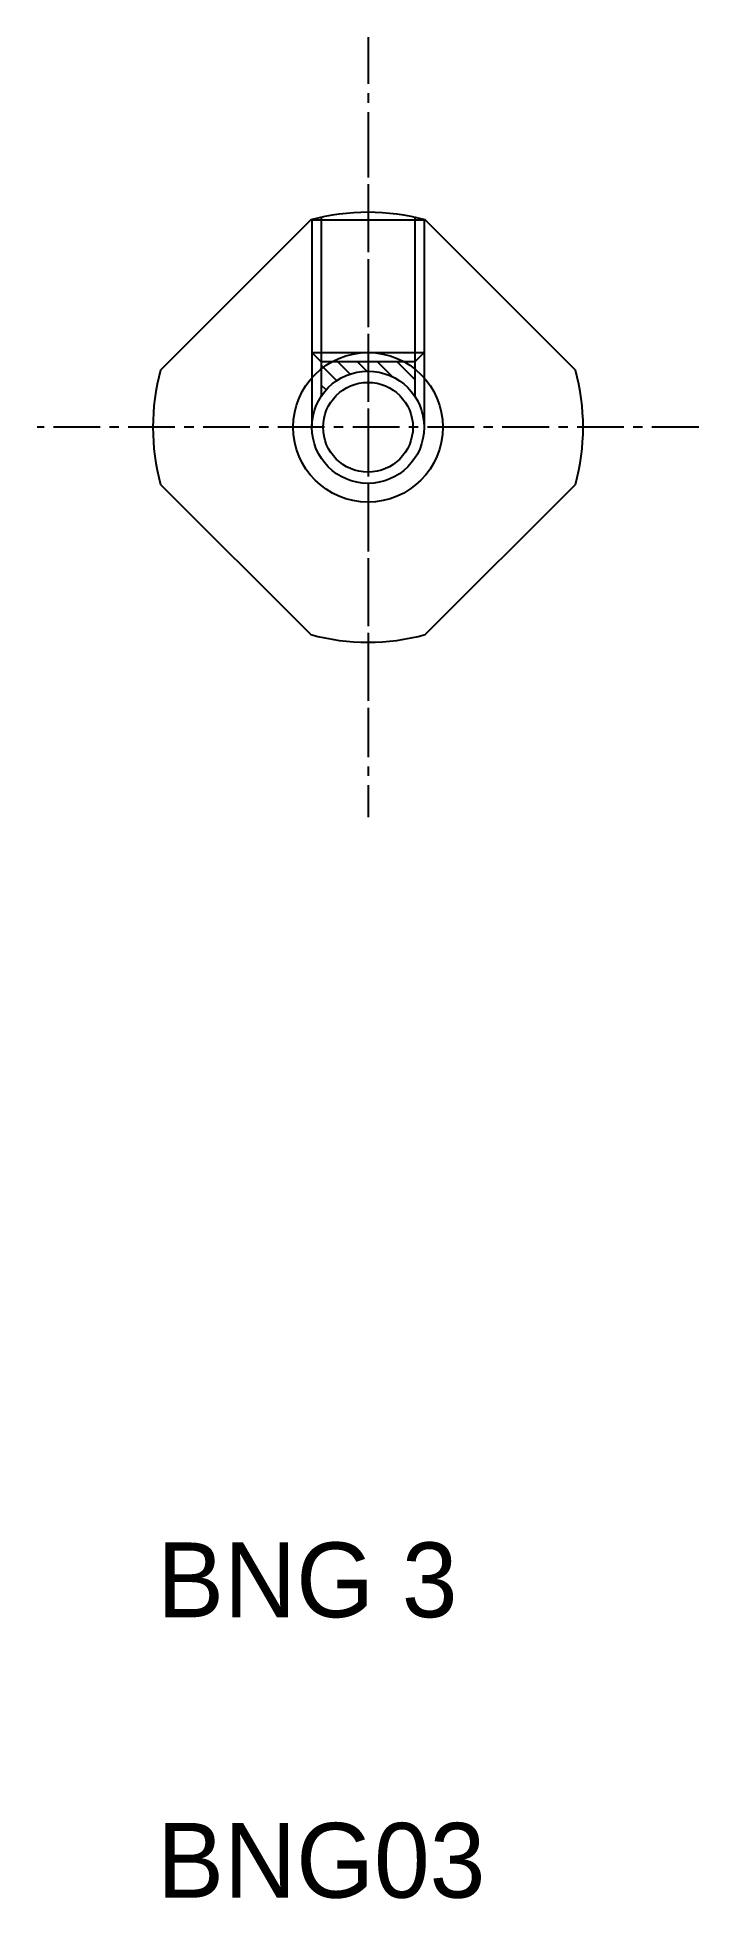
# Model space of a CAD drawing. Extents: x 142.1 to 195.6, y 85.3 to 135.1.
# Drawn here: x 142.06 to 159.74, y 85.3 to 135.08 of the extents above.
import ezdxf

# ---------------------------------------------------------------- set-up
doc = ezdxf.new("R2010")
doc.units = 0
doc.linetypes.add('CENTER', pattern=[2, 1.25, -0.25, 0.25, -0.25])
doc.linetypes.add('DASHED', pattern=[19.05, 12.7, -6.35])
doc.layers.get('0').update_dxf_attribs({"linetype": 'CONTINUOUS'})
doc.layers.add('CENTER', color=1, linetype='CENTER')

# ---------------------------------------------------------------- blocks, each defined once
blk = doc.blocks.new('*X27')
at = {"color": 0}
for p, q in [((50.062, 45.928), (50.007, 45.983)), ((50.421, 45.569), (50.062, 45.928)), ((50.776, 45.744), (50.447, 46.073)), ((51.227, 45.823), (50.977, 46.073)), ((51.904, 45.677), (51.507, 46.073)), ((52.507, 45.604), (52.038, 46.073)), ((50.137, 45.322), (50.007, 45.453))]:
    blk.add_line(p, q, dxfattribs=at)

msp = doc.modelspace()

# ---------------------------------------------------------------- linework, layer by layer
at = {"color": 3, "linetype": 'DASHED'}
for p, q in [((149.399, 130.199), (152.399, 130.199)), ((149.399, 130.199), (149.399, 124.648)), ((149.649, 130.261), (149.649, 125.477)), ((152.149, 130.261), (152.149, 125.477)), ((152.399, 130.199), (152.399, 124.648)), ((149.649, 126.398), (149.399, 126.648)), ((152.149, 126.398), (152.399, 126.648)), ((152.149, 126.398), (149.649, 126.398))]:
    msp.add_line(p, q, dxfattribs=at)
at = {"color": 3}
msp.add_line((149.399, 126.648), (152.399, 126.648), dxfattribs=at)
for points in [[(149.371, 130.192), (145.355, 126.176)], [(156.442, 126.176), (152.426, 130.192)], [(145.355, 123.121), (149.371, 119.105)], [(152.426, 119.105), (156.442, 123.121)]]:
    msp.add_lwpolyline(points)
at = {"color": 3, "linetype": 'DASHED'}
msp.add_circle((150.899, 124.648), 2, dxfattribs=at)
at = {"color": 3}
msp.add_circle((150.899, 124.648), 1.5, dxfattribs=at)
msp.add_circle((150.899, 124.648), 1.2)
for start, end in [(74.5918, 105.4082), (164.5918, 195.4082), (344.5918, 15.4082), (254.5918, 285.4082)]:
    msp.add_arc((150.899, 124.648), 5.75, start, end)
at = {"layer": 'CENTER', "color": 1, "linetype": 'CENTER'}
for p, q in [((150.899, 135.079), (150.899, 114.217)), ((150.899, 132.648), (150.899, 116.648)), ((159.739, 124.648), (142.058, 124.648))]:
    msp.add_line(p, q, dxfattribs=at)

# ---------------------------------------------------------------- block references
at = {"color": 3, "linetype": 'CONTINUOUS'}
msp.add_blockref('*X27', (99.642, 80.325), dxfattribs=at)

# ---------------------------------------------------------------- texts
for s, p in [('BNG 3', (145.265, 92.825)), ('BNG03', (145.265, 85.325))]:
    msp.add_text(s, height=2).set_placement(p)

doc.saveas('drawing.dxf')
